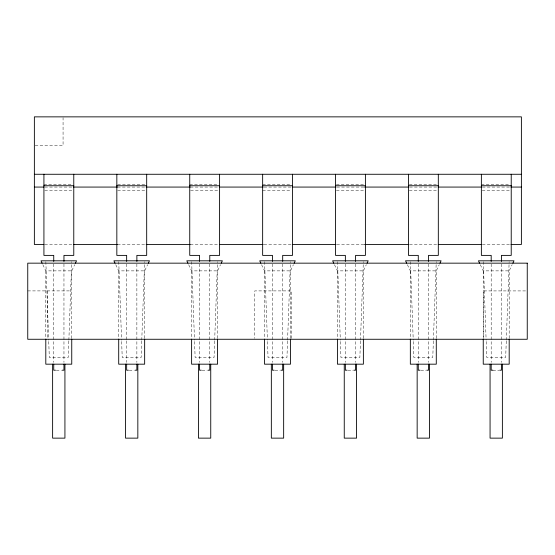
<?xml version="1.0" encoding="UTF-8"?>
<svg xmlns="http://www.w3.org/2000/svg" width="555" height="555" viewBox="0 0 555 555"><rect width="100%" height="100%" fill="white"/><g stroke="black" fill="none" stroke-linecap="round" stroke-linejoin="round"><path stroke-width="0.42" stroke-dasharray="2.77 2.08" d="M68.827 341.048L68.237 357.441L49.312 357.441L48.715 341.048M68.862 340.18L71.706 261.676M141.74 341.048L141.143 357.441L122.218 357.441L121.628 341.048M141.768 340.18L144.612 261.676M214.646 341.048L214.05 357.441L195.124 357.441L194.534 341.048M214.674 340.18L217.518 261.676M287.552 341.048L286.956 357.441L268.037 357.441L267.441 341.048M287.587 340.18L290.431 261.676M360.459 341.048L359.869 357.441L340.943 357.441L340.347 341.048M360.493 340.18L363.338 261.676M433.372 341.048L432.775 357.441L413.85 357.441L413.26 341.048M433.399 340.18L436.244 261.676M506.278 341.048L505.681 357.441L486.756 357.441L486.166 341.048M506.306 340.18L509.15 261.676M71.713 338.404L71.748 270.875L74.703 264.686M144.654 338.259L144.654 270.875L147.609 264.686M217.56 338.259L217.56 270.875L220.515 264.686M290.473 338.259L290.473 270.875L293.428 264.686M363.379 338.259L363.379 270.875L366.335 264.686M436.285 338.259L436.285 270.875L439.241 264.686M509.192 338.259L509.192 270.875L512.147 264.686M35.194 145.57L63.069 145.57L63.069 117.709M43.921 184.489L72.92 184.489M117.688 184.489L145.833 184.489M189.741 184.489L218.739 184.489M262.647 184.489L291.646 184.489M336.406 184.489L365.405 184.489M409.319 184.489L437.465 184.489M481.372 184.489L509.518 184.489M44.768 187.07L72.497 187.07M117.556 187.07L145.285 187.07M190.351 187.07L218.948 187.07M264.007 187.07L291.743 187.07M336.802 187.07L364.531 187.07M409.597 187.07L437.326 187.07M482.385 187.07L510.121 187.07M44.775 190.233L72.92 190.233M117.688 190.233L145.833 190.233M190.594 190.233L218.739 190.233M262.647 190.233L291.646 190.233M336.406 190.233L364.552 190.233M409.319 190.233L437.465 190.233M482.226 190.233L509.518 190.233M44.768 244.477L72.497 244.477M117.556 244.477L145.285 244.477M190.351 244.477L218.948 244.477M264.007 244.477L291.743 244.477M336.802 244.477L364.531 244.477M409.597 244.477L437.326 244.477M482.385 244.477L510.121 244.477M42.846 264.686L45.801 270.875L71.748 270.875M115.752 264.686L118.708 270.875L144.654 270.875M188.658 264.686L191.614 270.875L217.56 270.875M261.572 264.686L264.52 270.875L290.473 270.875M334.478 264.686L337.433 270.875L363.379 270.875M407.384 264.686L410.339 270.875L436.285 270.875M480.29 264.686L483.245 270.875L509.192 270.875M27.75 290.903L71.713 290.903M525.523 290.917L483.273 290.917L483.273 338.404M56.298 370.206L61.404 370.206M129.204 370.206L134.31 370.206M202.11 370.206L207.223 370.206M275.016 370.206L280.129 370.206M347.929 370.206L353.036 370.206M420.836 370.206L425.942 370.206M492.889 370.206L498.855 370.206M483.287 261.676L486.131 340.18M410.381 261.676L413.225 340.18M337.475 261.676L340.319 340.18M264.569 261.676L267.413 340.18M191.655 261.676L194.5 340.18M118.749 261.676L121.594 340.18M45.843 261.676L48.687 340.18M501.408 264.02L501.408 362.436M491.189 264.02L491.189 362.436M483.245 270.875L483.245 338.259M428.502 264.02L428.502 362.436M418.283 264.02L418.283 362.436M410.339 270.875L410.339 338.259M355.588 264.02L355.588 362.436M345.37 264.02L345.37 362.436M337.433 270.875L337.433 338.259M291.694 338.404L291.694 290.903L254.745 290.903L254.745 338.404M282.682 264.02L282.682 362.436M272.463 264.02L272.463 362.436M264.52 270.875L264.52 338.259M209.776 264.02L209.776 362.436M199.557 264.02L199.557 362.436M191.614 270.875L191.614 338.259M136.87 264.02L136.87 362.436M126.651 264.02L126.651 339.986M126.651 340.853L126.651 362.436M118.708 270.875L118.708 338.259M63.957 264.02L63.957 362.436M53.738 264.02L53.738 362.436M47.584 290.903L47.584 338.404M45.801 270.875L45.801 338.259"/><path stroke-width="0.83" d="M75.438 263.132L76.548 260.815L41.001 260.815L42.104 263.132M148.345 263.132L149.455 260.815L113.907 260.815L115.017 263.132M221.258 263.132L222.361 260.815L186.813 260.815L187.923 263.132M294.164 263.132L295.274 260.815L259.726 260.815L260.829 263.132M367.07 263.132L368.18 260.815L332.632 260.815L333.735 263.132M439.976 263.132L441.086 260.815L405.538 260.815L406.648 263.132M512.889 263.132L513.992 260.815L478.445 260.815L479.555 263.132M34.368 174.27L521.388 174.27M43.921 185.752L73.773 185.752M116.834 185.752L146.686 185.752M189.741 185.752L219.593 185.752M262.647 185.752L292.499 185.752M335.553 185.752L365.405 185.752M408.466 185.752L438.318 185.752M481.372 185.752L511.224 185.752M34.368 187.07L43.901 187.07M73.364 187.07L117.556 187.07M146.152 187.07L190.351 187.07M219.815 187.07L263.146 187.07M292.61 187.07L335.935 187.07M364.531 187.07L408.73 187.07M438.193 187.07L481.525 187.07M510.988 187.07L521.388 187.07M43.901 244.477L34.368 244.477L34.368 116.862L521.388 116.862L521.388 244.477L510.988 244.477M73.364 244.477L117.556 244.477M146.152 244.477L190.351 244.477M219.815 244.477L263.146 244.477M292.61 244.477L335.935 244.477M364.531 244.477L408.73 244.477M438.193 244.477L481.525 244.477M55.444 370.206L53.738 370.206L53.738 364.163M62.257 370.206L63.957 370.206L63.957 364.163M128.351 370.206L126.651 370.206L126.651 364.163M135.163 370.206L136.87 370.206L136.87 364.163M201.257 370.206L199.557 370.206L199.557 364.163M208.07 370.206L209.776 370.206L209.776 364.163M274.17 370.206L272.463 370.206L272.463 364.163M280.983 370.206L282.682 370.206L282.682 364.163M347.076 370.206L345.37 370.206L345.37 364.163M353.889 370.206L355.588 370.206L355.588 364.163M419.982 370.206L418.283 370.206L418.283 364.163M426.795 370.206L428.502 370.206L428.502 364.163M492.889 370.206L491.189 370.206L491.189 364.163M499.701 370.206L501.408 370.206L501.408 364.163M511.224 174.27L511.224 255.39L501.408 255.39L501.408 261.433M509.192 339.126L509.192 364.177L483.245 364.177L483.245 339.126M502.379 364.177L502.379 438.138L490.065 438.138L490.065 364.177M491.189 261.433L491.189 255.39L481.372 255.39L481.372 174.27M438.318 174.27L438.318 255.39L428.502 255.39L428.502 261.433M436.285 339.126L436.285 364.177L410.339 364.177L410.339 339.126M429.466 364.177L429.466 438.138L417.159 438.138L417.159 364.177M418.283 261.433L418.283 255.39L408.466 255.39L408.466 174.27M365.405 174.27L365.405 255.39L355.588 255.39L355.588 261.433M363.379 339.126L363.379 364.177L337.433 364.177L337.433 339.126M356.56 364.177L356.56 438.138L344.253 438.138L344.253 364.177M345.37 261.433L345.37 255.39L335.553 255.39L335.553 174.27M292.499 174.27L292.499 255.39L282.682 255.39L282.682 261.433M290.473 339.126L290.473 364.177L264.52 364.177L264.52 339.126M283.654 364.177L283.654 438.138L271.339 438.138L271.339 364.177M272.463 261.433L272.463 255.39L262.647 255.39L262.647 174.27M219.593 174.27L219.593 255.39L209.776 255.39L209.776 261.433M217.56 339.126L217.56 364.177L191.614 364.177L191.614 339.126M210.747 364.177L210.747 438.138L198.433 438.138L198.433 364.177M199.557 261.433L199.557 255.39L189.741 255.39L189.741 174.27M146.686 174.27L146.686 255.39L136.87 255.39L136.87 261.433M144.654 339.126L144.654 364.177L118.708 364.177L118.708 339.126M137.834 364.177L137.834 438.138L125.527 438.138L125.527 364.177M126.651 261.433L126.651 255.39L116.834 255.39L116.834 174.27M73.773 174.27L73.773 255.39L63.957 255.39L63.957 261.433M71.748 339.126L71.748 364.177L45.801 364.177L45.801 339.126M64.928 364.177L64.928 438.138L52.621 438.138L52.621 364.177M53.738 261.433L53.738 255.39L43.921 255.39L43.921 174.27M527.25 263.16L27.75 263.16L27.75 339.265L527.25 339.265L527.25 263.16"/></g></svg>
